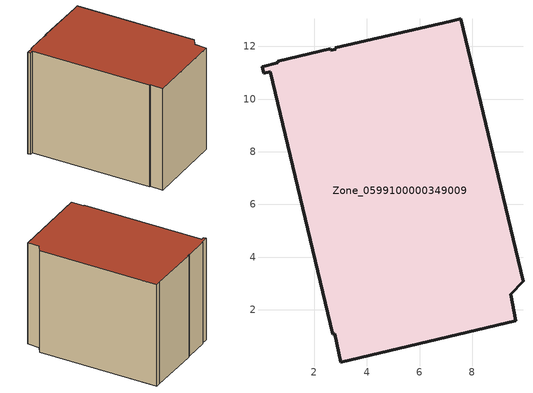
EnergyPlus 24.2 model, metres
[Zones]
Zone_0599100000349009
 floor ground (C_G): 0.61,11.44 2.6,11.91 2.62,11.86 2.81,11.9 2.79,11.96 7.19,12.96 7.57,13.05 9.93,3.09 9.47,2.59 9.66,1.59 3,0.01 2.78,1.08 2.7,1.06 0.34,11.05 0.07,10.98 0.01,11.23 0.62,11.37 z0
 wall outside (C_F): 0.34,11.05 2.7,1.06 2.78,1.08 3,0.01 9.66,1.59 9.47,2.59 9.93,3.09 7.57,13.05 7.19,12.96 2.79,11.96 2.81,11.9 2.62,11.86 2.6,11.91 0.61,11.44 0.62,11.37 0.01,11.23 0.07,10.98 0.34,11.05 z0:9.06
 roof outside (C_R): 0.62,11.37 0.01,11.23 0.07,10.98 0.34,11.05 2.7,1.06 2.78,1.08 3,0.01 9.66,1.59 9.47,2.59 9.93,3.09 7.57,13.05 7.19,12.96 2.79,11.96 2.81,11.9 2.62,11.86 2.6,11.91 0.61,11.44 z9.06
[BUILDING]
Pand.0599100000349009: North Axis=0; Terrain=City; Loads Convergence Tolerance Value=0.04; Temperature Convergence Tolerance Value=0.4; Solar Distribution=FullExterior; Maximum Number of Warmup Days=25; Minimum Number of Warmup Days=1
[Site:Location]
Rotterdam.The.Hague.AP_ZH_NLD Design_Conditions: Latitude=51.96; Longitude=4.45; Time Zone=1; Elevation=-4.5
[SITE:GROUNDTEMPERATURE:BUILDINGSURFACE]
18, 18, 18, 18, 18, 18, 18, 18, 18, 18, 18, 18
[MATERIAL] Thermal Absorptance=0.9; Solar Absorptance=0.7; Visible Absorptance=0.7
Name | Roughness | Thickness | Conductivity | Density | Specific Heat
G.D.1992-2005 | MediumSmooth | 0.15 | 0.06 | 540 | 1210
F.D.1992-2005 | Rough | 0.3 | 0.12 | 1920 | 840
R.D.1992-2005 | MediumRough | 0.2 | 0.08 | 1500 | 1000
[CONSTRUCTION]
C_G: G.D.1992-2005
C_F: F.D.1992-2005
C_R: R.D.1992-2005
[ZONE]
Zone_0599100000349009: Type=1; Multiplier=1; Ceiling Height=Autocalculate; Volume=Autocalculate; Floor Area=autocalculate; Part of Total Floor Area=Yes
[ZONEINFILTRATION:DESIGNFLOWRATE]
Infil_Zone_0599100000349009: Zone or ZoneList or Space or SpaceList=Zone_0599100000349009; Schedule=AlwaysOn; Design Flow Rate Calculation Method=Flow/Area; Flow Rate per Floor Area=0.0021; Constant Term Coefficient=1; Temperature Term Coefficient=0; Velocity Term Coefficient=0; Velocity Squared Term Coefficient=0
[HVACTEMPLATE:ZONE:IDEALLOADSAIRSYSTEM]
Zone_0599100000349009: Maximum Heating Supply Air Temperature=50; Minimum Cooling Supply Air Temperature=13; Maximum Heating Supply Air Humidity Ratio=0.0156; Minimum Cooling Supply Air Humidity Ratio=0.0077; Heating Limit=NoLimit; Cooling Limit=NoLimit; Dehumidification Control Type=ConstantSensibleHeatRatio; Cooling Sensible Heat Ratio=0.7; Dehumidification Setpoint=60; Humidification Control Type=None; Humidification Setpoint=30; Outdoor Air Method=None; Outdoor Air Flow Rate per Person=0.00944; Outdoor Air Flow Rate per Zone Floor Area=0; Outdoor Air Flow Rate per Zone=0; Demand Controlled Ventilation Type=None; Outdoor Air Economizer Type=NoEconomizer; Heat Recovery Type=None; Sensible Heat Recovery Effectiveness=0.7; Latent Heat Recovery Effectiveness=0.65
[ZONECONTROL:THERMOSTAT]
ThermostatControl_Zone_0599100000349009: Zone or ZoneList=Zone_0599100000349009; Control Type Schedule=DualSetpointControlType; Control 1=Thermostat_Zone_0599100000349009; Temperature Difference Between Cutout And Setpoint=0
[THERMOSTATSETPOINT:DUALSETPOINT]
Thermostat_Zone_0599100000349009: Heating Setpoint Temperature Schedule=HeatingSetpoint_Zone_0599100000349009; Cooling Setpoint Temperature Schedule=CoolingSetpoint_Zone_0599100000349009
[SCHEDULE:COMPACT]
HeatingSetpoint_Zone_0599100000349009: Through: 12/31, For: AllDays, Until: 24:00, 21
CoolingSetpoint_Zone_0599100000349009: Through: 12/31, For: AllDays, Until: 24:00, 24
DualSetpointControlType: Through: 12/31, For: AllDays, Until: 24:00, 4
AlwaysOn: Through: 12/31, For: AllDays, Until: 24:00, 1
